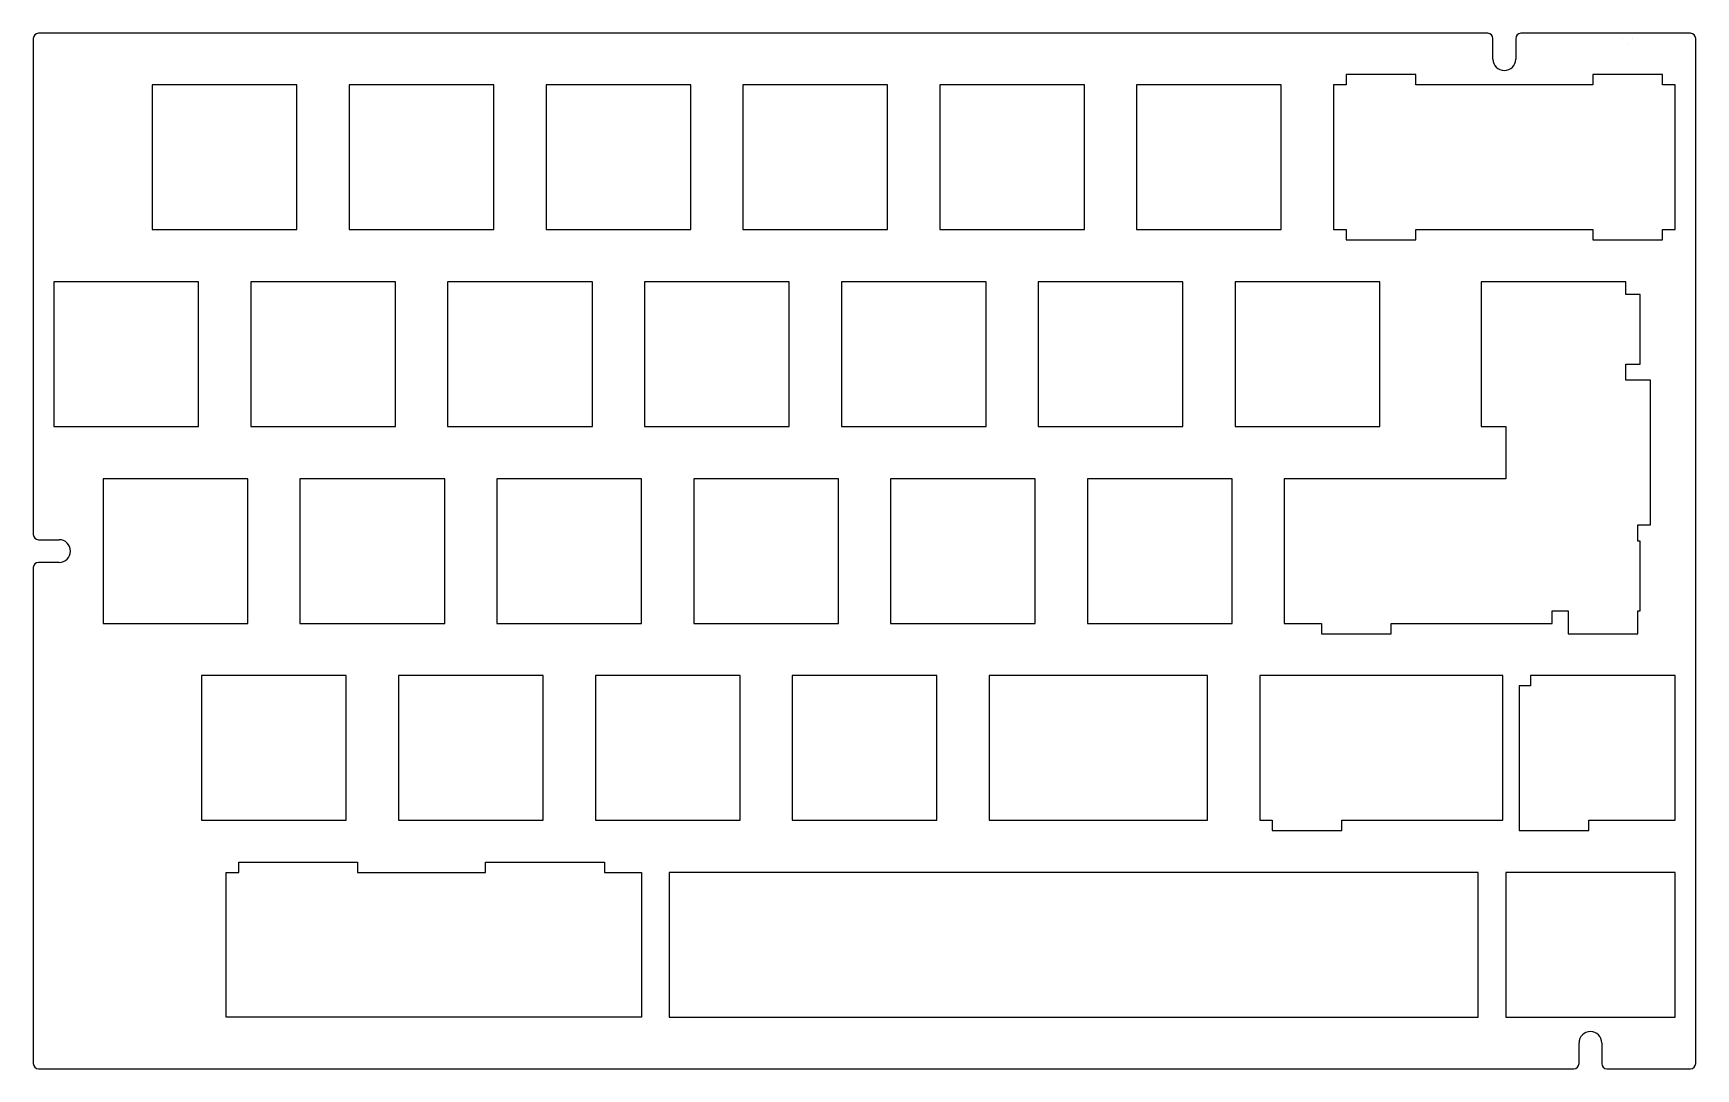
# Model space of a CAD drawing. Header units: millimetres. Extents: x 65 to 226, y -158 to -58.
import ezdxf

# ---------------------------------------------------------------- set-up
doc = ezdxf.new("R2010")
doc.units = ezdxf.units.MM
doc.header["$MEASUREMENT"] = 0
doc.layers.add('Layer 1', color=7, linetype='Continuous')

# ---------------------------------------------------------------- blocks, each defined once
blk = doc.blocks.new('block 2')
at = {"layer": 'Layer 1', "color": 7, "lineweight": 25, "true_color": 0xffffff}
blk.add_lwpolyline([(76.15, -76.91), (90.15, -76.91), (90.15, -62.91), (76.15, -62.91), (76.15, -76.91)], dxfattribs=at)
blk = doc.blocks.new('block 3')
at = {"layer": 'Layer 1', "color": 7, "lineweight": 25, "true_color": 0xffffff}
blk.add_lwpolyline([(95.2, -76.91), (109.2, -76.91), (109.2, -62.91), (95.2, -62.91), (95.2, -76.91)], dxfattribs=at)
blk = doc.blocks.new('block 4')
at = {"layer": 'Layer 1', "color": 7, "lineweight": 25, "true_color": 0xffffff}
blk.add_lwpolyline([(114.25, -76.91), (128.25, -76.91), (128.25, -62.91), (114.25, -62.91), (114.25, -76.91)], dxfattribs=at)
blk = doc.blocks.new('block 5')
at = {"layer": 'Layer 1', "color": 7, "lineweight": 25, "true_color": 0xffffff}
blk.add_lwpolyline([(133.3, -76.91), (147.3, -76.91), (147.3, -62.91), (133.3, -62.91), (133.3, -76.91)], dxfattribs=at)
blk = doc.blocks.new('block 6')
at = {"layer": 'Layer 1', "color": 7, "lineweight": 25, "true_color": 0xffffff}
blk.add_lwpolyline([(152.35, -76.91), (166.35, -76.91), (166.35, -62.91), (152.35, -62.91), (152.35, -76.91)], dxfattribs=at)
blk = doc.blocks.new('block 7')
at = {"layer": 'Layer 1', "color": 7, "lineweight": 25, "true_color": 0xffffff}
blk.add_lwpolyline([(171.4, -76.91), (185.4, -76.91), (185.4, -62.91), (171.4, -62.91), (171.4, -76.91)], dxfattribs=at)
blk = doc.blocks.new('block 8')
at = {"layer": 'Layer 1', "color": 7, "lineweight": 25, "true_color": 0xffffff}
blk.add_lwpolyline([(66.63, -95.96), (80.63, -95.96), (80.63, -81.96), (66.63, -81.96), (66.63, -95.96)], dxfattribs=at)
blk = doc.blocks.new('block 9')
at = {"layer": 'Layer 1', "color": 7, "lineweight": 25, "true_color": 0xffffff}
blk.add_lwpolyline([(85.68, -95.96), (99.68, -95.96), (99.68, -81.96), (85.68, -81.96), (85.68, -95.96)], dxfattribs=at)
blk = doc.blocks.new('block 10')
at = {"layer": 'Layer 1', "color": 7, "lineweight": 25, "true_color": 0xffffff}
blk.add_lwpolyline([(104.73, -95.96), (118.73, -95.96), (118.73, -81.96), (104.73, -81.96), (104.73, -95.96)], dxfattribs=at)
blk = doc.blocks.new('block 11')
at = {"layer": 'Layer 1', "color": 7, "lineweight": 25, "true_color": 0xffffff}
blk.add_lwpolyline([(123.78, -95.96), (137.78, -95.96), (137.78, -81.96), (123.78, -81.96), (123.78, -95.96)], dxfattribs=at)
blk = doc.blocks.new('block 12')
at = {"layer": 'Layer 1', "color": 7, "lineweight": 25, "true_color": 0xffffff}
blk.add_lwpolyline([(142.83, -95.96), (156.83, -95.96), (156.83, -81.96), (142.83, -81.96), (142.83, -95.96)], dxfattribs=at)
blk = doc.blocks.new('block 13')
at = {"layer": 'Layer 1', "color": 7, "lineweight": 25, "true_color": 0xffffff}
blk.add_lwpolyline([(161.88, -95.96), (175.88, -95.96), (175.88, -81.96), (161.88, -81.96), (161.88, -95.96)], dxfattribs=at)
blk = doc.blocks.new('block 14')
at = {"layer": 'Layer 1', "color": 7, "lineweight": 25, "true_color": 0xffffff}
blk.add_lwpolyline([(180.93, -95.96), (194.93, -95.96), (194.93, -81.96), (180.93, -81.96), (180.93, -95.96)], dxfattribs=at)
blk = doc.blocks.new('block 15')
at = {"layer": 'Layer 1', "color": 7, "lineweight": 25, "true_color": 0xffffff}
blk.add_lwpolyline([(71.39, -115.01), (85.39, -115.01), (85.39, -101.01), (71.39, -101.01), (71.39, -115.01)], dxfattribs=at)
blk = doc.blocks.new('block 16')
at = {"layer": 'Layer 1', "color": 7, "lineweight": 25, "true_color": 0xffffff}
blk.add_lwpolyline([(90.44, -115.01), (104.44, -115.01), (104.44, -101.01), (90.44, -101.01), (90.44, -115.01)], dxfattribs=at)
blk = doc.blocks.new('block 17')
at = {"layer": 'Layer 1', "color": 7, "lineweight": 25, "true_color": 0xffffff}
blk.add_lwpolyline([(109.49, -115.01), (123.49, -115.01), (123.49, -101.01), (109.49, -101.01), (109.49, -115.01)], dxfattribs=at)
blk = doc.blocks.new('block 18')
at = {"layer": 'Layer 1', "color": 7, "lineweight": 25, "true_color": 0xffffff}
blk.add_lwpolyline([(128.54, -115.01), (142.54, -115.01), (142.54, -101.01), (128.54, -101.01), (128.54, -115.01)], dxfattribs=at)
blk = doc.blocks.new('block 19')
at = {"layer": 'Layer 1', "color": 7, "lineweight": 25, "true_color": 0xffffff}
blk.add_lwpolyline([(147.59, -115.01), (161.59, -115.01), (161.59, -101.01), (147.59, -101.01), (147.59, -115.01)], dxfattribs=at)
blk = doc.blocks.new('block 20')
at = {"layer": 'Layer 1', "color": 7, "lineweight": 25, "true_color": 0xffffff}
blk.add_lwpolyline([(166.64, -115.01), (180.64, -115.01), (180.64, -101.01), (166.64, -101.01), (166.64, -115.01)], dxfattribs=at)
blk = doc.blocks.new('block 21')
at = {"layer": 'Layer 1', "color": 7, "lineweight": 25, "true_color": 0xffffff}
blk.add_lwpolyline([(80.92, -134.06), (94.92, -134.06), (94.92, -120.06), (80.92, -120.06), (80.92, -134.06)], dxfattribs=at)
blk = doc.blocks.new('block 22')
at = {"layer": 'Layer 1', "color": 7, "lineweight": 25, "true_color": 0xffffff}
blk.add_lwpolyline([(99.97, -134.06), (113.97, -134.06), (113.97, -120.06), (99.97, -120.06), (99.97, -134.06)], dxfattribs=at)
blk = doc.blocks.new('block 23')
at = {"layer": 'Layer 1', "color": 7, "lineweight": 25, "true_color": 0xffffff}
blk.add_lwpolyline([(119.02, -134.06), (133.02, -134.06), (133.02, -120.06), (119.02, -120.06), (119.02, -134.06)], dxfattribs=at)
blk = doc.blocks.new('block 24')
at = {"layer": 'Layer 1', "color": 7, "lineweight": 25, "true_color": 0xffffff}
blk.add_lwpolyline([(138.07, -134.06), (152.07, -134.06), (152.07, -120.06), (138.07, -120.06), (138.07, -134.06)], dxfattribs=at)
blk = doc.blocks.new('block 25')
at = {"layer": 'Layer 1', "color": 7, "lineweight": 25, "true_color": 0xffffff}
for points in [[(197.31, -120.06), (192.83, -120.06), (190.45, -120.06), (183.31, -120.06), (183.31, -134.06), (184.52, -134.06), (184.52, -135.06), (191.27, -135.06), (191.27, -134.06), (192.83, -134.06), (197.31, -134.06), (204.45, -134.06), (206.83, -134.06), (206.83, -120.06), (204.45, -120.06), (197.31, -120.06)], [(209.5, -120.06), (209.5, -121.06), (208.4, -121.06), (208.4, -135.06), (215.15, -135.06), (215.15, -134.06), (223.5, -134.06), (223.5, -120.06), (209.5, -120.06)]]:
    blk.add_lwpolyline(points, dxfattribs=at)

msp = doc.modelspace()

# ---------------------------------------------------------------- linework, layer by layer
for p, q in [((205.38, -57.91), (65.13, -57.91)), ((225, -57.91), (208.58, -57.91)), ((225, -57.91), (208.58, -57.91)), ((64.63, -58.41), (64.63, -106.41)), ((205.88, -60.41), (205.88, -58.41)), ((208.08, -58.41), (208.08, -60.41)), ((225.5, -157.61), (225.5, -58.41)), ((65.13, -106.91), (67.13, -106.91)), ((67.13, -109.11), (65.13, -109.11)), ((64.63, -109.61), (64.63, -157.61)), ((214.21, -157.61), (214.21, -155.61)), ((216.41, -155.61), (216.41, -157.61)), ((65.13, -158.11), (213.71, -158.11)), ((216.91, -158.11), (225, -158.11))]:
    msp.add_line(p, q)
for points in [[(218.42, -58.41), (218.42, -58.41)], [(218.92, -58.91), (218.92, -58.91)], [(219.42, -58.41), (219.42, -58.41)]]:
    msp.add_lwpolyline(points, close=True)
for centre, radius, start, end in [((65.13, -58.41), 0.5, 90, 180), ((205.38, -58.41), 0.5, 0, 90), ((208.58, -58.41), 0.5, 90, 180), ((225, -58.41), 0.5, 0, 90), ((206.98, -60.41), 1.1, 180, 360), ((65.13, -106.41), 0.5, 180, 270), ((67.13, -108.01), 1.1, 270, 90), ((65.13, -109.61), 0.5, 90, 180), ((215.31, -155.61), 1.1, 0, 180), ((65.13, -157.61), 0.5, 180, 270), ((213.71, -157.61), 0.5, 270, 0), ((216.91, -157.61), 0.5, 180, 270), ((225, -157.61), 0.5, 270, 0)]:
    msp.add_arc(centre, radius, start, end)
at = {"layer": 'Layer 1', "color": 7, "lineweight": 25, "true_color": 0xffffff}
for points in [[(222.29, -62.91), (222.29, -61.91), (215.54, -61.91), (215.54, -62.91), (213.98, -62.91), (209.5, -62.91), (204.45, -62.91), (199.98, -62.91), (198.42, -62.91), (198.42, -61.91), (191.67, -61.91), (191.67, -62.91), (190.45, -62.91), (190.45, -76.91), (191.67, -76.91), (191.67, -77.91), (198.42, -77.91), (198.42, -76.91), (199.98, -76.91), (204.45, -76.91), (209.5, -76.91), (213.98, -76.91), (215.54, -76.91), (215.54, -77.91), (222.29, -77.91), (222.29, -76.91), (223.5, -76.91), (223.5, -62.91), (222.29, -62.91)], [(221.12, -105.48), (221.12, -91.48), (218.74, -91.48), (218.74, -89.92), (220.12, -89.92), (220.12, -83.17), (218.74, -83.17), (218.74, -81.96), (204.74, -81.96), (204.74, -95.96), (207.12, -95.96), (207.12, -101.01), (199.69, -101.01), (197.6, -101.01), (185.69, -101.01), (185.69, -115.01), (189.28, -115.01), (189.28, -116.01), (196.03, -116.01), (196.03, -115.01), (197.6, -115.01), (199.69, -115.01), (211.6, -115.01), (211.6, -113.79), (213.16, -113.79), (213.16, -116.01), (219.91, -116.01), (219.91, -113.79), (220.12, -113.79), (220.12, -107.04), (219.91, -107.04), (219.91, -105.48), (221.12, -105.48)], [(171.12, -120.06), (164.26, -120.06), (157.12, -120.06), (157.12, -134.06), (164.26, -134.06), (171.12, -134.06), (178.26, -134.06), (178.26, -120.06), (171.12, -120.06)], [(123.49, -153.11), (92.82, -153.11), (83.3, -153.11), (83.3, -139.11), (84.51, -139.11), (84.51, -138.11), (89.27, -138.11), (91.26, -138.11), (96.02, -138.11), (96.02, -139.11), (97.3, -139.11), (97.58, -139.11), (106.82, -139.11), (108.38, -139.11), (108.38, -138.11), (113.15, -138.11), (115.13, -138.11), (119.9, -138.11), (119.9, -139.11), (123.49, -139.11), (123.49, -153.11)], [(126.16, -139.11), (126.16, -153.11), (204.45, -153.11), (204.45, -139.11), (126.16, -139.11)], [(221.12, -139.11), (209.5, -139.11), (207.12, -139.11), (207.12, -153.11), (209.5, -153.11), (221.12, -153.11), (223.5, -153.11), (223.5, -139.11), (221.12, -139.11)]]:
    msp.add_lwpolyline(points, dxfattribs=at)

# ---------------------------------------------------------------- block references
at = {"layer": 'Layer 1'}
for name in ['block 2', 'block 3', 'block 4', 'block 5', 'block 6', 'block 7', 'block 8', 'block 9', 'block 10', 'block 11', 'block 12', 'block 13', 'block 14', 'block 15', 'block 16', 'block 17', 'block 18', 'block 19', 'block 20', 'block 21', 'block 22', 'block 23', 'block 24', 'block 25']:
    msp.add_blockref(name, (0, 0), dxfattribs=at)

doc.saveas('drawing.dxf')
